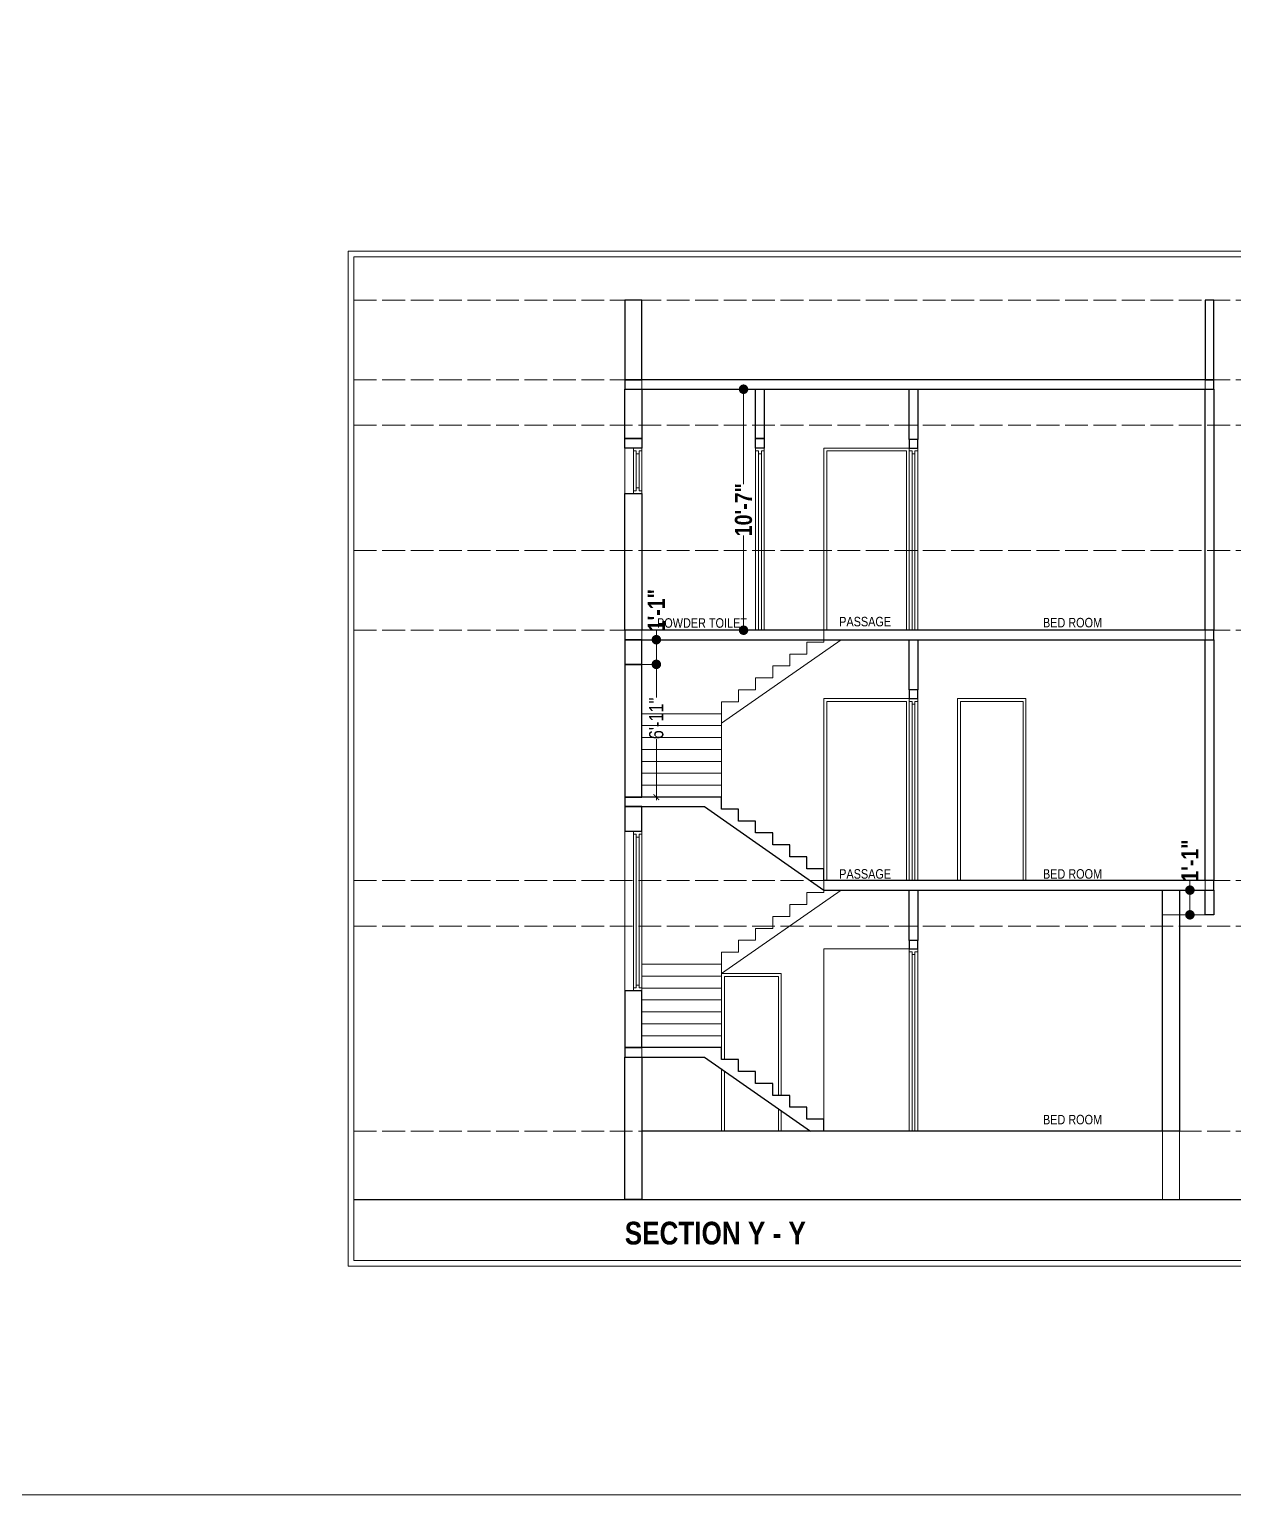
# Model space of a CAD drawing. Header units: millimetres. Extents: x 56222 to 3066687, y -650199 to -121287.
# Drawn here: x 152795 to 153430, y -176352 to -175580 of the extents above; entities that cross this region are included whole.
import ezdxf

# ---------------------------------------------------------------- set-up
doc = ezdxf.new("R2010")
doc.units = ezdxf.units.MM
doc.header["$MEASUREMENT"] = 0
doc.header["$PDMODE"] = 35
doc.linetypes.add('ACAD_ISO02W100', pattern=[15, 12, -3])
doc.layers.get('Defpoints').update_dxf_attribs({"color": 220})
for name, color, linetype, lineweight in [('@~LEVEL GRID LINE', 43, 'ACAD_ISO02W100', 9), ('FURNI', 25, 'Continuous', 5), ('SECTION', 7, 'Continuous', 9), ('SECTION ( DIM )', 250, 'Continuous', 18), ('SECTION ( D~W~RaiL )', 250, 'Continuous', 18), ('SECTION ( PLine )', 251, 'Continuous', 30), ('SECTION ( SLAB PLine )', 104, 'Continuous', 30), ('X_SHEET', 7, 'Continuous', 9), ('XX~SLAB ( BEAM )~ ( DIM )', 7, 'Continuous', 9)]:
    doc.layers.add(name, color=color, linetype=linetype, lineweight=lineweight)
doc.layers.add('SECTION ( Text )', color=250, linetype='Continuous')
doc.styles.add("Cn_BT_0'-0", font='swissc.ttf')
doc.styles.add('Cn_BT_7½', font='swissc.ttf', dxfattribs={"height": 7.5})
doc.styles.add('Cn_BT_9 ( BOLD )', font='swisscb.ttf', dxfattribs={"height": 9})
doc.styles.add('KATHA', font='swissc.ttf')
doc.dimstyles.new('Cn_BT_7½', dxfattribs={"dimtxt": 9, "dimasz": 3, "dimexe": 1.5, "dimexo": 0, "dimgap": 0.09, "dimtad": 0, "dimdec": 3, "dimzin": 3, "dimdsep": 46, "dimlunit": 4, "dimtxsty": 'Cn_BT_7½', "dimblk": 'ARCHTICK', "dimcen": 0.09, "dimdle": 1.5, "dimclrd": 251, "dimclre": 251, "dimclrt": 14, "dimadec": 0, "dimazin": 0, "dimtfac": 0.75, "dimtdec": 3, "dimtofl": 0, "dimtmove": 0, "dimatfit": 3, "dimfxl": 0, "dimtolj": 1, "dimtzin": 0, "dimlwd": 15, "dimlwe": 15, "dimarcsym": 0})
doc.dimstyles.new('Cn_BT_9 ( BOLD )', dxfattribs={"dimtxt": 9, "dimasz": 5, "dimexe": 1.5, "dimexo": 0, "dimgap": 0.09, "dimtad": 0, "dimzin": 3, "dimdsep": 46, "dimlunit": 4, "dimtxsty": 'Cn_BT_9 ( BOLD )', "dimblk": 'DOT', "dimcen": 0.09, "dimdle": 1.5, "dimclrd": 251, "dimclre": 251, "dimclrt": 5, "dimadec": 0, "dimazin": 0, "dimtfac": 0.75, "dimtofl": 0, "dimtmove": 0, "dimatfit": 3, "dimfxl": 0, "dimtolj": 1, "dimtzin": 0, "dimlwd": 15, "dimlwe": 15, "dimarcsym": 0})

# ---------------------------------------------------------------- blocks, each defined once
blk = doc.blocks.new('_ArchTick')
at = {"color": 0, "linetype": 'ByBlock', "const_width": 0.15}
blk.add_lwpolyline([(-0.5, -0.5), (0.5, 0.5)], dxfattribs=at)
blk = doc.blocks.new('*D231')
at = {"layer": 'Defpoints', "color": 0, "transparency": 16777216}
for p in [(153117.71, -175901.78), (153125.34, -175901.78), (153117.71, -175984.78)]:
    blk.add_point(p, dxfattribs=at)
at = {"layer": 'SECTION ( DIM )', "color": 251, "lineweight": 15, "transparency": 16777216}
for p, q in [((153117.71, -175901.78), (153126.84, -175901.78)), ((153125.34, -175900.28), (153125.34, -175932.28)), ((153125.34, -175986.28), (153125.34, -175954.28)), ((153117.71, -175984.78), (153126.84, -175984.78))]:
    blk.add_line(p, q, dxfattribs=at)
at = {"layer": 'SECTION ( DIM )', "color": 251, "lineweight": 15, "transparency": 16777216, "xscale": 3, "yscale": 3, "zscale": 3}
for p, rotation in [((153125.34, -175901.78), 90), ((153125.34, -175984.78), 270)]:
    blk.add_blockref('_ArchTick', p, dxfattribs=dict(at, rotation=rotation))
at = {"layer": 'SECTION ( DIM )', "color": 14, "transparency": 16777216, "insert": (153125.34, -175943.28), "char_height": 7.5, "attachment_point": 5, "rotation": 90, "style": 'Cn_BT_7½'}
blk.add_mtext('\\A1;6\'-11"', dxfattribs=at)
blk = doc.blocks.new('_Dot')
at = {"color": 0, "linetype": 'ByBlock', "lineweight": -2}
blk.add_line((-0.5, 0), (-1, 0), dxfattribs=at)
at = {"color": 0, "linetype": 'ByBlock', "const_width": 0.5}
blk.add_lwpolyline([(-0.25, 0, 1), (0.25, 0, 1)], format="xyb", close=True, dxfattribs=at)
blk = doc.blocks.new('*D726')
at = {"layer": 'Defpoints', "color": 0, "transparency": 16777216}
for p in [(153406.67, -176033.78), (153414.71, -176033.78), (153414.71, -176046.78)]:
    blk.add_point(p, dxfattribs=at)
at = {"layer": 'XX~SLAB ( BEAM )~ ( DIM )', "color": 251, "lineweight": 15, "transparency": 16777216}
for p, q in [((153406.67, -176033.78), (153406.67, -176028.78)), ((153414.71, -176033.78), (153405.17, -176033.78)), ((153406.67, -176041.78), (153406.67, -176038.78)), ((153414.71, -176046.78), (153405.17, -176046.78))]:
    blk.add_line(p, q, dxfattribs=at)
at = {"layer": 'XX~SLAB ( BEAM )~ ( DIM )', "color": 251, "lineweight": 15, "transparency": 16777216, "xscale": 5, "yscale": 5, "zscale": 5}
for p, rotation in [((153406.67, -176033.78), 90), ((153406.67, -176046.78), 270)]:
    blk.add_blockref('_Dot', p, dxfattribs=dict(at, rotation=rotation))
at = {"layer": 'XX~SLAB ( BEAM )~ ( DIM )', "color": 5, "transparency": 16777216, "insert": (153406.67, -176018.23), "char_height": 9, "attachment_point": 5, "rotation": 90, "style": 'Cn_BT_9 ( BOLD )'}
blk.add_mtext('\\A1;1\'-1"', dxfattribs=at)
blk = doc.blocks.new('*D727')
at = {"layer": 'Defpoints', "color": 0, "transparency": 16777216}
for p in [(153117.71, -175901.78), (153125.34, -175901.78), (153117.71, -175914.78)]:
    blk.add_point(p, dxfattribs=at)
at = {"layer": 'XX~SLAB ( BEAM )~ ( DIM )', "color": 251, "lineweight": 15, "transparency": 16777216}
for p, q in [((153125.34, -175901.78), (153125.34, -175896.78)), ((153117.71, -175901.78), (153126.84, -175901.78)), ((153125.34, -175909.78), (153125.34, -175906.78)), ((153117.71, -175914.78), (153126.84, -175914.78))]:
    blk.add_line(p, q, dxfattribs=at)
at = {"layer": 'XX~SLAB ( BEAM )~ ( DIM )', "color": 251, "lineweight": 15, "transparency": 16777216, "xscale": 5, "yscale": 5, "zscale": 5}
for p, rotation in [((153125.34, -175901.78), 90), ((153125.34, -175914.78), 270)]:
    blk.add_blockref('_Dot', p, dxfattribs=dict(at, rotation=rotation))
at = {"layer": 'XX~SLAB ( BEAM )~ ( DIM )', "color": 5, "transparency": 16777216, "insert": (153125.34, -175886.23), "char_height": 9, "attachment_point": 5, "rotation": 90, "style": 'Cn_BT_9 ( BOLD )'}
blk.add_mtext('\\A1;1\'-1"', dxfattribs=at)
blk = doc.blocks.new('*D1276')
at = {"layer": 'Defpoints', "color": 0, "lineweight": 0, "transparency": 16777216}
for p in [(153171.32, -175769.78), (153175.12, -175769.78), (153175.12, -175896.78)]:
    blk.add_point(p, dxfattribs=at)
at = {"layer": 'FURNI', "color": 251, "lineweight": 15, "transparency": 16777216}
for p, q in [((153175.12, -175769.78), (153169.82, -175769.78)), ((153171.32, -175774.78), (153171.32, -175819.74)), ((153171.32, -175891.78), (153171.32, -175846.82)), ((153175.12, -175896.78), (153169.82, -175896.78))]:
    blk.add_line(p, q, dxfattribs=at)
at = {"layer": 'FURNI', "color": 251, "lineweight": 15, "transparency": 16777216, "xscale": 5, "yscale": 5, "zscale": 5}
for p, rotation in [((153171.32, -175769.78), 90), ((153171.32, -175896.78), 270)]:
    blk.add_blockref('_Dot', p, dxfattribs=dict(at, rotation=rotation))
at = {"layer": 'FURNI', "color": 5, "lineweight": 0, "transparency": 16777216, "insert": (153171.32, -175833.28), "char_height": 9, "attachment_point": 5, "rotation": 90, "style": 'Cn_BT_9 ( BOLD )'}
blk.add_mtext('\\A1;10\'-7"', dxfattribs=at)

msp = doc.modelspace()

# ---------------------------------------------------------------- linework, layer by layer
at = {"layer": '@~LEVEL GRID LINE'}
for p, q in [((152965.8566, -175722.7825), (153630.0318, -175722.7825)), ((152965.8566, -175722.7825), (153630.0318, -175722.7825)), ((152965.8566, -175764.7825), (153630.0318, -175764.7825)), ((152965.8566, -175764.7825), (153630.0318, -175764.7825)), ((152965.8566, -175788.7825), (153630.0318, -175788.7825)), ((152965.8566, -175854.7825), (153630.0318, -175854.7825)), ((152965.8566, -175896.7825), (153630.0318, -175896.7825)), ((152965.8566, -175896.7825), (153630.0318, -175896.7825)), ((152965.8566, -176028.7825), (153630.0318, -176028.7825)), ((152965.8566, -176028.7825), (153630.0318, -176028.7825)), ((152965.8566, -176052.7825), (153630.0318, -176052.7825)), ((152965.8566, -176160.7825), (153630.0318, -176160.7825)), ((152965.8566, -176160.7825), (153630.0318, -176160.7825))]:
    msp.add_line(p, q, dxfattribs=at)
at = {"layer": 'SECTION'}
for p, q in [((153108.7107, -176196.7825), (153108.7107, -175722.7825)), ((153117.7107, -175984.7825), (153117.7107, -175722.7825)), ((153414.7107, -176046.7825), (153414.7107, -175722.7825)), ((153419.2107, -176046.7825), (153419.2107, -175722.7825)), ((153177.7107, -175896.7825), (153177.7107, -175769.7825)), ((153182.2107, -175896.7825), (153182.2107, -175769.7825)), ((153258.7107, -175896.7825), (153258.7107, -175769.7825)), ((153263.2107, -175896.7825), (153263.2107, -175769.7825)), ((153108.7107, -175795.7825), (153117.7107, -175795.7825)), ((153182.2107, -175795.7825), (153177.7107, -175795.7825)), ((153258.7107, -175796.2825), (153263.2107, -175796.2825)), ((153108.7107, -175800.7825), (153117.7107, -175800.7825)), ((153182.2107, -175800.7825), (153177.7107, -175800.7825)), ((153258.7107, -175800.7825), (153263.2107, -175800.7825)), ((153108.7107, -175824.7825), (153117.7107, -175824.7825)), ((153108.7107, -175896.7825), (153182.2107, -175896.7825)), ((153108.7107, -175901.7825), (153182.2107, -175901.7825)), ((153258.7107, -176028.7825), (153258.7107, -175901.7825)), ((153263.2107, -176028.7825), (153263.2107, -175901.7825)), ((153258.7107, -175928.2825), (153263.2107, -175928.2825)), ((153159.7107, -175984.7825), (153159.7107, -175934.4968)), ((153258.7107, -175932.7825), (153263.2107, -175932.7825)), ((153159.7107, -175947.0683), (153117.7107, -175947.0683)), ((153159.7107, -175953.354), (153117.7107, -175953.354)), ((153159.7107, -175959.6397), (153117.7107, -175959.6397)), ((153159.7107, -175965.9254), (153117.7107, -175965.9254)), ((153159.7107, -175972.2111), (153117.7107, -175972.2111)), ((153159.7107, -175978.4968), (153117.7107, -175978.4968)), ((153117.7107, -176196.7825), (153117.7107, -175989.7825)), ((153108.7107, -176002.7825), (153117.7107, -176002.7825)), ((153258.7107, -176160.7825), (153258.7107, -176033.7825)), ((153263.2107, -176160.7825), (153263.2107, -176033.7825)), ((153392.2107, -176196.7825), (153392.2107, -176033.7825)), ((153401.2107, -176196.7825), (153401.2107, -176033.7825)), ((153392.2107, -176046.7825), (153419.2107, -176046.7825)), ((153159.7107, -176116.7825), (153159.7107, -176066.4968)), ((153258.7107, -176060.2825), (153263.2107, -176060.2825)), ((153258.7107, -176064.7825), (153263.2107, -176064.7825)), ((153159.7107, -176079.0683), (153117.7107, -176079.0683)), ((153117.7107, -176086.7825), (153108.7107, -176086.7825)), ((153159.7107, -176085.354), (153117.7107, -176085.354)), ((153159.7107, -176091.6397), (153117.7107, -176091.6397)), ((153159.7107, -176097.9254), (153117.7107, -176097.9254)), ((153159.7107, -176104.2111), (153117.7107, -176104.2111)), ((153159.7107, -176110.4968), (153117.7107, -176110.4968)), ((152965.8566, -176196.7825), (153630.0318, -176196.7825))]:
    msp.add_line(p, q, dxfattribs=at)
for points in [[(151738.1305, -174807.8014), (154870.4708, -174807.8014), (154870.4708, -176352.3903), (151738.1305, -176352.3903)], [(153419.2107, -176046.7825), (153414.7107, -176046.7825), (153414.7107, -176033.7825), (153419.2107, -176033.7825)]]:
    msp.add_lwpolyline(points, close=True, dxfattribs=at)
for points in [[(153260.2107, -175896.7825), (153213.7107, -175896.7825), (153213.7107, -175903.0683), (153204.7107, -175903.0683), (153204.7107, -175909.354), (153195.7107, -175909.354), (153195.7107, -175915.6397), (153186.7107, -175915.6397), (153186.7107, -175921.9254), (153177.7107, -175921.9254), (153177.7107, -175928.2111), (153168.7107, -175928.2111), (153168.7107, -175934.4968), (153159.7107, -175934.4968), (153159.7107, -175940.7825), (153117.7107, -175940.7825)], [(153159.7107, -175945.7825), (153222.7107, -175901.7825), (153291.2499, -175901.7825)], [(153260.2107, -176028.7825), (153213.7107, -176028.7825), (153213.7107, -176035.0683), (153204.7107, -176035.0683), (153204.7107, -176041.354), (153195.7107, -176041.354), (153195.7107, -176047.6397), (153186.7107, -176047.6397), (153186.7107, -176053.9254), (153177.7107, -176053.9254), (153177.7107, -176060.2111), (153168.7107, -176060.2111), (153168.7107, -176066.4968), (153159.7107, -176066.4968), (153159.7107, -176072.7825), (153117.7107, -176072.7825)], [(153159.7107, -176077.7825), (153222.7107, -176033.7825), (153291.2499, -176033.7825)], [(153159.7107, -176123.0683), (153159.7107, -176077.7825), (153191.2107, -176077.7825), (153191.2107, -176141.9254)], [(153161.2107, -176123.0683), (153161.2107, -176079.2825), (153189.7107, -176079.2825), (153189.7107, -176141.9254)], [(153159.7107, -176160.7825), (153159.7107, -176128.0683)], [(153161.2107, -176160.7825), (153161.2107, -176129.1159)], [(153189.7107, -176149.0206), (153189.7107, -176160.7825)], [(153191.2107, -176150.0683), (153191.2107, -176160.7825)]]:
    msp.add_lwpolyline(points, dxfattribs=at)
at = {"layer": 'SECTION ( D~W~RaiL )'}
for points in [[(153117.7107, -175824.7825), (153117.7107, -175823.2825), (153116.2107, -175823.2825), (153116.2107, -175821.7825), (153114.7107, -175821.7825), (153114.7107, -175803.7825), (153116.2107, -175803.7825), (153116.2107, -175802.2825), (153117.7107, -175802.2825), (153117.7107, -175800.7825), (153113.2107, -175800.7825), (153113.2107, -175802.2825), (153114.7107, -175802.2825), (153114.7107, -175803.7825), (153116.2107, -175803.7825), (153116.2107, -175821.7825), (153114.7107, -175821.7825), (153114.7107, -175823.2825), (153113.2107, -175823.2825), (153113.2107, -175824.7825), (153117.7107, -175824.7825), (153117.7107, -175800.7825), (153113.2107, -175800.7825), (153113.2107, -175824.7825)], [(153182.2107, -175896.7825), (153182.2107, -175896.7825), (153180.7107, -175896.7825), (153180.7107, -175896.7825), (153179.2107, -175896.7825), (153179.2107, -175803.7825), (153180.7107, -175803.7825), (153180.7107, -175802.2825), (153182.2107, -175802.2825), (153182.2107, -175800.7825), (153177.7107, -175800.7825), (153177.7107, -175802.2825), (153179.2107, -175802.2825), (153179.2107, -175803.7825), (153180.7107, -175803.7825), (153180.7107, -175896.7825), (153179.2107, -175896.7825), (153179.2107, -175896.7825), (153177.7107, -175896.7825), (153177.7107, -175896.7825), (153182.2107, -175896.7825), (153182.2107, -175800.7825), (153177.7107, -175800.7825), (153177.7107, -175896.7825)], [(153263.2107, -175896.7825), (153263.2107, -175896.7825), (153261.7107, -175896.7825), (153261.7107, -175896.7825), (153260.2107, -175896.7825), (153260.2107, -175803.7825), (153261.7107, -175803.7825), (153261.7107, -175802.2825), (153263.2107, -175802.2825), (153263.2107, -175800.7825), (153258.7107, -175800.7825), (153258.7107, -175802.2825), (153260.2107, -175802.2825), (153260.2107, -175803.7825), (153261.7107, -175803.7825), (153261.7107, -175896.7825), (153260.2107, -175896.7825), (153260.2107, -175896.7825), (153258.7107, -175896.7825), (153258.7107, -175896.7825), (153263.2107, -175896.7825), (153263.2107, -175800.7825), (153258.7107, -175800.7825), (153258.7107, -175896.7825)], [(153263.2107, -176028.7825), (153263.2107, -176028.7825), (153261.7107, -176028.7825), (153261.7107, -176028.7825), (153260.2107, -176028.7825), (153260.2107, -175935.7825), (153261.7107, -175935.7825), (153261.7107, -175934.2825), (153263.2107, -175934.2825), (153263.2107, -175932.7825), (153258.7107, -175932.7825), (153258.7107, -175934.2825), (153260.2107, -175934.2825), (153260.2107, -175935.7825), (153261.7107, -175935.7825), (153261.7107, -176028.7825), (153260.2107, -176028.7825), (153260.2107, -176028.7825), (153258.7107, -176028.7825), (153258.7107, -176028.7825), (153263.2107, -176028.7825), (153263.2107, -175932.7825), (153258.7107, -175932.7825), (153258.7107, -176028.7825)], [(153117.7107, -176086.7825), (153117.7107, -176085.2825), (153116.2107, -176085.2825), (153116.2107, -176083.7825), (153114.7107, -176083.7825), (153114.7107, -176005.7825), (153116.2107, -176005.7825), (153116.2107, -176004.2825), (153117.7107, -176004.2825), (153117.7107, -176002.7825), (153113.2107, -176002.7825), (153113.2107, -176004.2825), (153114.7107, -176004.2825), (153114.7107, -176005.7825), (153116.2107, -176005.7825), (153116.2107, -176083.7825), (153114.7107, -176083.7825), (153114.7107, -176085.2825), (153113.2107, -176085.2825), (153113.2107, -176086.7825), (153117.7107, -176086.7825), (153117.7107, -176002.7825), (153113.2107, -176002.7825), (153113.2107, -176086.7825)], [(153263.2107, -176160.7825), (153263.2107, -176160.7825), (153261.7107, -176160.7825), (153261.7107, -176160.7825), (153260.2107, -176160.7825), (153260.2107, -176067.7825), (153261.7107, -176067.7825), (153261.7107, -176066.2825), (153263.2107, -176066.2825), (153263.2107, -176064.7825), (153258.7107, -176064.7825), (153258.7107, -176066.2825), (153260.2107, -176066.2825), (153260.2107, -176067.7825), (153261.7107, -176067.7825), (153261.7107, -176160.7825), (153260.2107, -176160.7825), (153260.2107, -176160.7825), (153258.7107, -176160.7825), (153258.7107, -176160.7825), (153263.2107, -176160.7825), (153263.2107, -176064.7825), (153258.7107, -176064.7825), (153258.7107, -176160.7825)]]:
    msp.add_lwpolyline(points, close=True, dxfattribs=at)
for points in [[(153258.7107, -175896.7825), (153258.7107, -175800.7825), (153213.7107, -175800.7825), (153213.7107, -175896.7825)], [(153257.2107, -175896.7825), (153257.2107, -175802.2825), (153215.2107, -175802.2825), (153215.2107, -175896.7825)], [(153258.7107, -176028.7825), (153258.7107, -175932.7825), (153213.7107, -175932.7825), (153213.7107, -176028.7825)], [(153257.2107, -176028.7825), (153257.2107, -175934.2825), (153215.2107, -175934.2825), (153215.2107, -176028.7825)], [(153284.2107, -176028.7825), (153284.2107, -175932.7825), (153320.2107, -175932.7825), (153320.2107, -176028.7825)], [(153285.7107, -176028.7825), (153285.7107, -175934.2825), (153318.7107, -175934.2825), (153318.7107, -176028.7825)], [(153258.7107, -176160.7825), (153258.7107, -176064.7825), (153213.7107, -176064.7825), (153213.7107, -176160.7825)]]:
    msp.add_lwpolyline(points, dxfattribs=at)
at = {"layer": 'SECTION ( PLine )'}
for points in [[(153108.7107, -175764.7825), (153117.7107, -175764.7825), (153117.7107, -175722.7825), (153108.7107, -175722.7825)], [(153414.7107, -175764.7825), (153419.2107, -175764.7825), (153419.2107, -175722.7825), (153414.7107, -175722.7825)], [(153117.7107, -175795.7825), (153108.7107, -175795.7825), (153108.7107, -175769.7825), (153117.7107, -175769.7825)], [(153182.2107, -175795.7825), (153177.7107, -175795.7825), (153177.7107, -175769.7825), (153182.2107, -175769.7825)], [(153263.2107, -175796.2825), (153258.7107, -175796.2825), (153258.7107, -175769.7825), (153263.2107, -175769.7825)], [(153419.2107, -175896.7825), (153414.7107, -175896.7825), (153414.7107, -175769.7825), (153419.2107, -175769.7825)], [(153108.7107, -175824.7825), (153117.7107, -175824.7825), (153117.7107, -175896.7825), (153108.7107, -175896.7825)], [(153263.2107, -175928.2825), (153258.7107, -175928.2825), (153258.7107, -175901.7825), (153263.2107, -175901.7825)], [(153419.2107, -176028.7825), (153414.7107, -176028.7825), (153414.7107, -175901.7825), (153419.2107, -175901.7825)], [(153108.7107, -175984.7825), (153117.7107, -175984.7825), (153117.7107, -175914.7825), (153108.7107, -175914.7825)], [(153263.2107, -176060.2825), (153258.7107, -176060.2825), (153258.7107, -176033.7825), (153263.2107, -176033.7825)], [(153401.2107, -176160.7825), (153392.2107, -176160.7825), (153392.2107, -176033.7825), (153401.2107, -176033.7825)], [(153419.2107, -176046.7825), (153414.7107, -176046.7825), (153414.7107, -176033.7825), (153419.2107, -176033.7825)], [(153108.7107, -176116.7825), (153117.7107, -176116.7825), (153117.7107, -176086.7825), (153108.7107, -176086.7825)], [(153117.7107, -176196.7825), (153108.7107, -176196.7825), (153108.7107, -176121.7825), (153117.7107, -176121.7825)]]:
    msp.add_lwpolyline(points, close=True, dxfattribs=at)
for points in [[(153401.2107, -176160.7825), (153117.7107, -176160.7825)], [(152965.8566, -176196.7825), (153630.0317, -176196.7825)], [(152965.8566, -176196.7825), (153630.0317, -176196.7825)]]:
    msp.add_lwpolyline(points, dxfattribs=at)
at = {"layer": 'SECTION ( SLAB PLine )', "color": 1}
for points in [[(153108.7107, -175769.7825), (153419.2107, -175769.7825), (153419.2107, -175764.7825), (153108.7107, -175764.7825)], [(153117.7107, -175800.7825), (153108.7107, -175800.7825), (153108.7107, -175795.7825), (153117.7107, -175795.7825)], [(153182.2107, -175800.7825), (153177.7107, -175800.7825), (153177.7107, -175795.7825), (153182.2107, -175795.7825)], [(153258.7107, -175800.7825), (153263.2107, -175800.7825), (153263.2107, -175796.2825), (153258.7107, -175796.2825)], [(153108.7107, -175901.7825), (153419.2107, -175901.7825), (153419.2107, -175896.7825), (153108.7107, -175896.7825)], [(153108.7107, -175914.7825), (153117.7107, -175914.7825), (153117.7107, -175901.7825), (153108.7107, -175901.7825)], [(153258.7107, -175932.7825), (153263.2107, -175932.7825), (153263.2107, -175928.2825), (153258.7107, -175928.2825)], [(153419.2107, -176033.7825), (153419.2107, -176028.7825), (153213.7107, -176028.7825), (153213.7107, -176022.4968), (153204.7107, -176022.4968), (153204.7107, -176016.2111), (153195.7107, -176016.2111), (153195.7107, -176009.9254), (153186.7107, -176009.9254), (153186.7107, -176003.6397), (153177.7107, -176003.6397), (153177.7107, -175997.354), (153168.7107, -175997.354), (153168.7107, -175991.0683), (153159.7107, -175991.0683), (153159.7107, -175984.7825), (153108.7107, -175984.7825), (153108.7107, -175989.7825), (153150.7107, -175989.7825), (153213.7107, -176033.7825)], [(153108.7107, -176002.7825), (153117.7107, -176002.7825), (153117.7107, -175989.7825), (153108.7107, -175989.7825)], [(153258.7107, -176064.7825), (153263.2107, -176064.7825), (153263.2107, -176060.2825), (153258.7107, -176060.2825)]]:
    msp.add_lwpolyline(points, close=True, dxfattribs=at)
msp.add_lwpolyline([(153401.2107, -176160.7825), (153213.7107, -176160.7825), (153213.7107, -176154.4968), (153204.7107, -176154.4968), (153204.7107, -176148.2111), (153195.7107, -176148.2111), (153195.7107, -176141.9254), (153186.7107, -176141.9254), (153186.7107, -176135.6397), (153177.7107, -176135.6397), (153177.7107, -176129.354), (153168.7107, -176129.354), (153168.7107, -176123.0683), (153159.7107, -176123.0683), (153159.7107, -176116.7825), (153108.7107, -176116.7825), (153108.7107, -176121.7825), (153150.7107, -176121.7825), (153206.5516, -176160.7825)], dxfattribs=at)
at = {"layer": 'X_SHEET'}
for points in [[(153730.0049, -176231.9398), (152962.8566, -176231.9398), (152962.8566, -175697.007), (153730.0049, -175697.007)], [(152965.8566, -176228.9398), (153630.0318, -176228.9398), (153630.0318, -175700.007), (152965.8566, -175700.007)]]:
    msp.add_lwpolyline(points, close=True, dxfattribs=at)

# ---------------------------------------------------------------- texts
at = {"layer": 'SECTION ( Text )', "char_height": 5, "attachment_point": 5, "style": 'KATHA'}
for s, insert in [('PASSAGE', (153235.4338, -175892.2936)), ('POWDER TOILET', (153149.4129, -175893.0153)), ('BED ROOM', (153344.7848, -175892.8313)), ('PASSAGE', (153235.4338, -176025.26)), ('BED ROOM', (153344.7848, -176025.26)), ('BED ROOM', (153344.7848, -176154.7407))]:
    msp.add_mtext(s, dxfattribs=dict(at, insert=insert))
at = {"layer": 'X_SHEET', "ltscale": 0.25, "insert": (153108.7107, -176208.529), "char_height": 12, "attachment_point": 1, "style": "Cn_BT_0'-0"}
msp.add_mtext('{\\fSwis721 Cn BT|b1|i0|c0|p34;\\C29;SECTION Y - Y}', dxfattribs=at)

# ---------------------------------------------------------------- dimensions: what is measured, and where the dimension line sits
at = {"layer": 'FURNI', "lineweight": 0}
dim = msp.add_linear_dim(base=(153171.3221, -175769.7825), p1=(153175.1171, -175896.7825), p2=(153175.1171, -175769.7825), angle=90, dimstyle='Cn_BT_9 ( BOLD )', dxfattribs=at)
dim.commit()
dim.dimension.update_dxf_attribs({"geometry": '*D1276', "text_midpoint": (153171.3221, -175833.2825)})
at = {"layer": 'SECTION ( DIM )'}
dim = msp.add_linear_dim(base=(153125.3437, -175901.7825), p1=(153117.7107, -175984.7825), p2=(153117.7107, -175901.7825), angle=90, dimstyle='Cn_BT_7½', dxfattribs=at)
dim.commit()
dim.dimension.update_dxf_attribs({"geometry": '*D231', "text_midpoint": (153125.3437, -175943.2825)})
at = {"layer": 'XX~SLAB ( BEAM )~ ( DIM )'}
for base, p1, p2, picture, middle in [((153125.3437, -175901.7825), (153117.7107, -175914.7825), (153117.7107, -175901.7825), '*D727', (153125.3437, -175886.2344)), ((153406.6748, -176033.7825), (153414.7107, -176046.7825), (153414.7107, -176033.7825), '*D726', (153406.6748, -176018.2344))]:
    dim = msp.add_linear_dim(base=base, p1=p1, p2=p2, angle=90, dimstyle='Cn_BT_9 ( BOLD )', dxfattribs=at)
    dim.commit()
    dim.dimension.update_dxf_attribs({"geometry": picture, "text_midpoint": middle})

doc.saveas('drawing.dxf')
